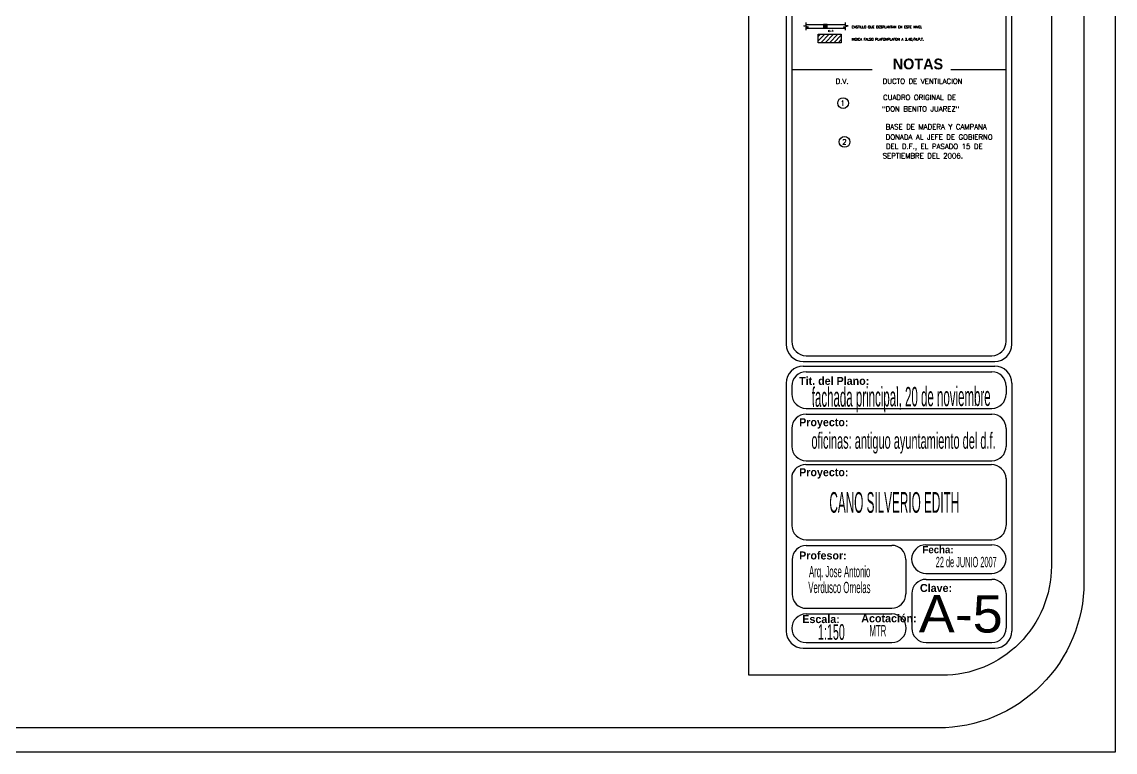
# Model space of a CAD drawing. Header units: millimetres. Extents: x -90 to 45, y 1085 to 1175.
# Drawn here: x -22.4 to 45.1, y 1085 to 1130.1 of the extents above; entities that cross this region are included whole.
import ezdxf
from ezdxf.enums import TextEntityAlignment as Align

# ---------------------------------------------------------------- set-up
doc = ezdxf.new("R2010")
doc.units = ezdxf.units.MM
doc.layers.add('CUADRO DE DATOS', color=254, linetype='Continuous')
doc.layers.add('textos', color=254, linetype='Continuous', lineweight=25)
doc.styles.add('ARIAL', font='arial.ttf', dxfattribs={"height": 0.98})
doc.styles.add('NOTAS', font='cityb___.ttf')
doc.styles.add('ROMANS', font='romans.shx', dxfattribs={"height": 0.045})
doc.styles.get("Standard").update_dxf_attribs({"font": 'STENCIL.TTF', "height": 0.1})

msp = doc.modelspace()

# ---------------------------------------------------------------- hatches: boundary and pattern name
at = {"layer": 'CUADRO DE DATOS'}
h = msp.add_hatch(dxfattribs=at)
h.set_pattern_fill('ANSI31', color=256, scale=1.5, style=0)
h.set_pattern_definition([(45, (-19.99994, 1121.45788), (-0.1325825, 0.1325825), [])])
h.paths.add_polyline_path([(26.727, 1129.35), (28.136, 1129.35), (28.136, 1128.83), (26.727, 1128.83)])

# ---------------------------------------------------------------- linework, layer by layer
for p, q in [((24.739, 1146.224), (24.739, 1110.197)), ((38.675, 1110.197), (38.675, 1146.229)), ((25.092, 1146.047), (25.092, 1110.374)), ((38.323, 1110.374), (38.323, 1146.049)), ((25.985, 1129.962), (28.415, 1129.962)), ((25.985, 1129.737), (28.415, 1129.737)), ((25.797, 1109.139), (37.617, 1109.139)), ((25.974, 1109.492), (37.44, 1109.492)), ((25.797, 1108.856), (37.617, 1108.856)), ((25.974, 1108.503), (37.44, 1108.503)), ((24.739, 1107.798), (24.739, 1092.481)), ((38.675, 1107.798), (38.675, 1092.481)), ((25.092, 1107.621), (25.092, 1107.123)), ((38.323, 1107.617), (38.323, 1107.118)), ((25.974, 1106.241), (37.44, 1106.241)), ((25.974, 1105.888), (37.44, 1105.888)), ((25.092, 1105.006), (25.092, 1103.888)), ((38.323, 1105.006), (38.323, 1103.888)), ((25.974, 1103.006), (37.44, 1103.006)), ((25.949, 1102.768), (37.416, 1102.768)), ((25.092, 1102.094), (25.092, 1099.008)), ((38.323, 1101.912), (38.323, 1099.03)), ((25.974, 1098.126), (37.44, 1098.126)), ((25.974, 1097.773), (31.266, 1097.773)), ((25.995, 1097.771), (30.052, 1097.771)), ((33.368, 1097.809), (37.446, 1097.809)), ((25.113, 1096.889), (25.113, 1094.752)), ((32.13, 1096.911), (32.13, 1094.774)), ((32.148, 1096.891), (32.148, 1096.891)), ((33.368, 1096.045), (37.437, 1096.045)), ((33.383, 1095.676), (37.44, 1095.676)), ((32.148, 1094.774), (32.148, 1094.774)), ((32.501, 1094.794), (32.501, 1092.657)), ((38.323, 1094.794), (38.323, 1092.657)), ((25.974, 1093.892), (31.266, 1093.892)), ((25.974, 1093.539), (31.266, 1093.539)), ((25.974, 1091.775), (31.266, 1091.775)), ((33.383, 1091.775), (37.44, 1091.775)), ((25.797, 1091.422), (37.617, 1091.422))]:
    msp.add_line(p, q, dxfattribs=at)
for points in [[(-89.947, 1175.001), (45.053, 1175.001), (45.053, 1085.001), (-89.947, 1085.001)], [(27.049, 1129.962), (27.049, 1129.737), (27.274, 1129.737), (27.274, 1129.962)], [(26.727, 1129.35), (28.136, 1129.35), (28.136, 1128.83), (26.727, 1128.83)]]:
    msp.add_lwpolyline(points, close=True, dxfattribs=at)
msp.add_lwpolyline([(-79.872, 1173.501), (34.128, 1173.501, -0.414214), (43.128, 1164.501), (43.128, 1095.501, -0.414214), (34.128, 1086.501), (-79.872, 1086.501, -0.414214), (-88.872, 1095.501), (-88.872, 1164.501, -0.414214)], format="xyb", close=True, dxfattribs=at)
msp.add_lwpolyline([(22.433, 1141.9), (22.433, 1170.353), (34.365, 1170.353, -0.414214), (41.115, 1163.603), (41.115, 1096.497, -0.414214), (34.365, 1089.747), (22.433, 1089.747), (22.433, 1141.9)], format="xyb", dxfattribs=at)
for points in [[(25.985, 1129.613), (25.985, 1129.797), (26.112, 1129.797), (25.839, 1129.872), (25.985, 1129.872), (25.985, 1130.069)], [(28.415, 1129.613), (28.415, 1129.797), (28.288, 1129.797), (28.562, 1129.872), (28.415, 1129.872), (28.415, 1130.069)]]:
    msp.add_lwpolyline(points, dxfattribs=at)
at = {"layer": 'CUADRO DE DATOS', "linetype": 'ByBlock'}
for centre in [(28.259, 1125.097), (28.346, 1122.705)]:
    msp.add_circle(centre, 0.334, dxfattribs=at)
at = {"layer": 'CUADRO DE DATOS'}
for centre, radius, start, end in [((25.797, 1110.197), 1.058, 180, 270), ((25.974, 1110.374), 0.882, 180, 270), ((37.44, 1110.374), 0.882, 270, 0), ((37.617, 1110.197), 1.058, 270, 0), ((25.797, 1107.798), 1.058, 90, 180), ((25.974, 1107.621), 0.882, 90, 180), ((37.44, 1107.621), 0.882, 0, 90), ((37.617, 1107.798), 1.058, 0, 90), ((25.974, 1107.123), 0.882, 180, 270), ((37.44, 1107.123), 0.882, 270, 0), ((25.974, 1105.006), 0.882, 90, 180), ((37.44, 1105.006), 0.882, 0, 90), ((25.974, 1103.888), 0.882, 180, 270), ((37.44, 1103.888), 0.882, 270, 0), ((25.949, 1101.886), 0.882, 90, 166.44042), ((37.398, 1101.844), 0.925, 2.6526, 88.90158), ((25.974, 1099.008), 0.882, 180, 270), ((37.44, 1099.008), 0.882, 270, 0), ((25.995, 1096.889), 0.882, 90, 180), ((31.279, 1096.922), 0.852, 358.56163, 90.84721), ((33.368, 1096.927), 0.882, 90, 180), ((37.437, 1096.927), 0.882, 0, 90), ((33.368, 1096.927), 0.882, 180, 270), ((37.437, 1096.927), 0.882, 270, 0), ((33.383, 1094.794), 0.882, 90, 180), ((37.44, 1094.794), 0.882, 0, 90), ((25.959, 1094.738), 0.846, 177.76492, 271.00989), ((31.248, 1094.774), 0.882, 270, 0), ((25.974, 1092.657), 0.882, 90, 180), ((31.266, 1092.657), 0.882, 0, 90), ((25.797, 1092.481), 1.058, 180, 270), ((25.974, 1092.657), 0.882, 180, 270), ((31.266, 1092.657), 0.882, 270, 0), ((33.383, 1092.657), 0.882, 180, 270), ((37.44, 1092.657), 0.882, 270, 0), ((37.617, 1092.481), 1.058, 270, 0)]:
    msp.add_arc(centre, radius, start, end, dxfattribs=at)
msp.add_solid([(27.049, 1129.737), (27.049, 1129.962), (27.274, 1129.737), (27.274, 1129.962)], dxfattribs=at)
at = {"layer": 'textos'}
for p, q in [((25.092, 1127.177), (30.058, 1127.177)), ((34.912, 1127.177), (38.323, 1127.177))]:
    msp.add_line(p, q, dxfattribs=at)

# ---------------------------------------------------------------- texts
at = {"layer": 'CUADRO DE DATOS'}
for s, height, style, p in [('K-1', 0.12, 'ROMANS', (27.327, 1129.494)), ('CASTILLO QUE DESPLANTAN EN ESTE NIVEL', 0.15, 'ROMANS', (28.793, 1129.722)), ('INDICA FALSO PLAFONPLAFON A 2.40/N.P.T.', 0.15, 'ROMANS', (28.793, 1128.967)), ('NOTAS', 0.6648, 'NOTAS', (31.322, 1127.184)), ('Tit. del Plano:', 0.49395, 'NOTAS', (25.542, 1107.691)), ('Proyecto:', 0.494, 'NOTAS', (25.542, 1105.138)), ('Proyecto:', 0.494, 'NOTAS', (25.542, 1102.049)), ('Fecha:', 0.4464, 'NOTAS', (33.156, 1097.29)), ('Profesor:', 0.494, 'NOTAS', (25.542, 1096.905)), ('Clave:', 0.494, 'NOTAS', (33.002, 1094.896)), ('Acotación:', 0.494, 'NOTAS', (29.38, 1093.023)), ('Escala:', 0.494, 'NOTAS', (25.738, 1092.974))]:
    msp.add_text(s, height=height, dxfattribs=dict(at, style=style)).set_placement(p)
at = {"layer": 'CUADRO DE DATOS', "linetype": 'ByBlock', "style": 'ROMANS'}
for s, height, p in [('D.V.', 0.315, (28.195, 1126.29)), ('DUCTO DE VENTILACION', 0.31501, (33.166, 1126.29)), ('1', 0.315, (28.232, 1124.937)), ('CUADRO ORIGINAL DE ', 0.31501, (33.086, 1125.296)), ('"DON BENITO JUAREZ"', 0.31501, (33.047, 1124.58)), ('BASE DE MADERA Y CAMPANA', 0.31501, (34.008, 1123.477)), ('2', 0.315, (28.338, 1122.545)), ('DONADA AL JEFE DE GOBIERNO', 0.31501, (34.188, 1122.844)), ('DEL D.F., EL PASADO 15 DE', 0.31501, (33.888, 1122.269)), ('SEPTIEMBRE DEL 2006.', 0.31501, (33.177, 1121.683))]:
    msp.add_text(s, height=height, dxfattribs=at).set_placement(p, align=Align.CENTER)
at = {"layer": 'CUADRO DE DATOS', "width": 0.323938}
msp.add_text('fachada principal, 20 de noviembre', height=1.2, rotation=0.2943, dxfattribs=at).set_placement((26.326, 1106.334), (37.369, 1106.391), align=Align.FIT)
at = {"layer": 'CUADRO DE DATOS'}
for s, height, width, p, p2 in [('oficinas: antiguo ayuntamiento del d.f.', 1, 0.360279, (26.301, 1103.745), (37.672, 1103.745)), ('CANO SILVERIO EDITH', 1.27927, 0.401639, (27.411, 1099.788), (35.428, 1099.788))]:
    msp.add_text(s, height=height, dxfattribs=dict(at, width=width)).set_placement(p, p2, align=Align.FIT)
at = {"layer": 'CUADRO DE DATOS', "width": 0.514219}
for s, height, p in [('22 de JUNIO 2007', 0.63998, (37.74, 1096.427)), ('1:150', 0.9631, (28.363, 1091.941)), ('MTR', 0.6979, (30.926, 1092.158))]:
    msp.add_text(s, height=height, dxfattribs=at).set_placement(p, align=Align.RIGHT)
for s, p in [('Arq. Jose Antonio ', (26.152, 1095.81)), ('Verdusco Ornelas', (26.109, 1094.828))]:
    msp.add_text(s, height=0.69785, dxfattribs=at).set_placement(p)
at = {"layer": 'CUADRO DE DATOS', "linetype": 'Continuous', "style": 'ARIAL', "width": 1.034281}
msp.add_text('A-5', height=2.303, rotation=359.81575, dxfattribs=at).set_placement((32.93, 1092.406), (38.108, 1092.389), align=Align.FIT)

doc.saveas('drawing.dxf')
